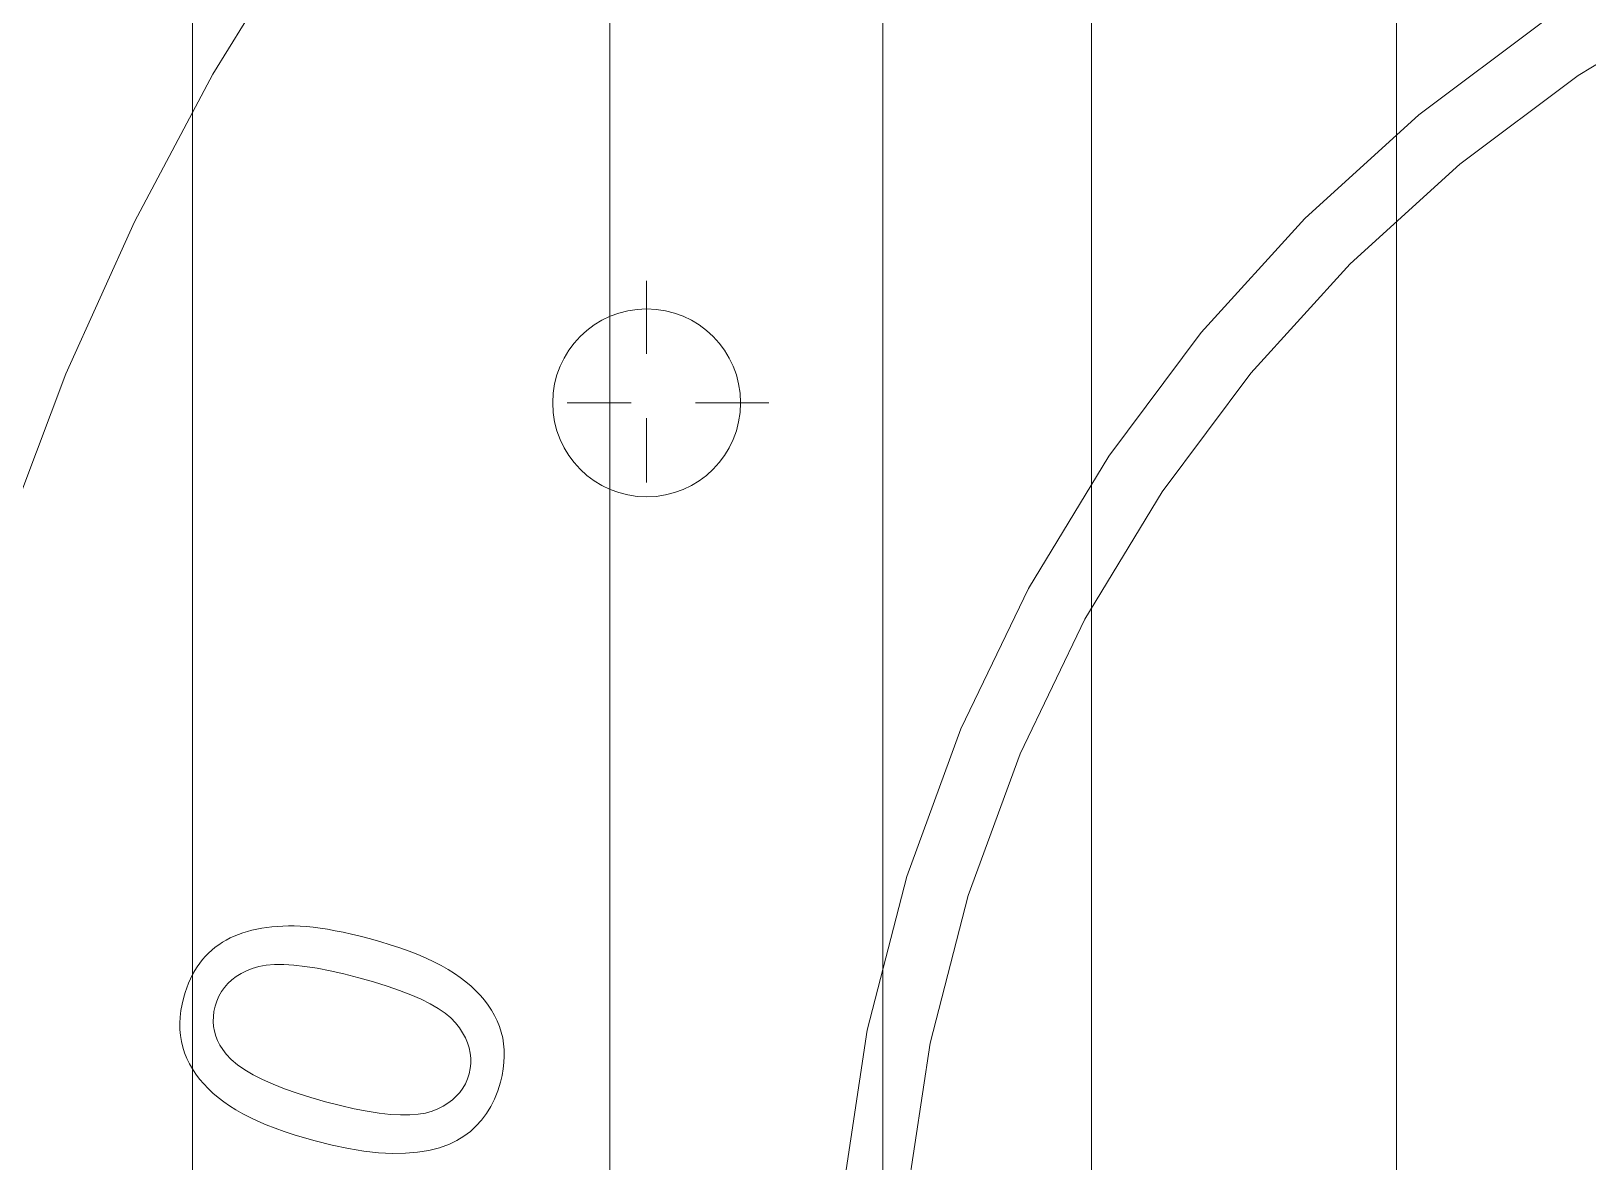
# Model space of a CAD drawing. Extents: x 23 to 587, y 4 to 413.
# Drawn here: x 216.659 to 219.084, y 313.194 to 314.954 of the extents above; entities that cross this region are included whole.
import ezdxf

# ---------------------------------------------------------------- set-up
doc = ezdxf.new("R2010")
doc.units = 0
doc.linetypes.add('DASHDOT', pattern=[18.5, 12, -3, 0.5, -3])
doc.linetypes.add('DASHED', pattern=[15, 12, -3])
doc.layers.get('0').update_dxf_attribs({"lineweight": 13})

# ---------------------------------------------------------------- blocks, each defined once
blk = doc.blocks.new('BLOCK380')
at = {"color": 7, "linetype": 'DASHDOT', "lineweight": 13, "ltscale": 0.01902179718017578}
blk.add_line((224.8041229248047, -89.63931274414062), (224.8041229248047, -90.40018463134766), dxfattribs=at)
at = {"color": 7, "linetype": 'DASHDOT', "lineweight": 13, "ltscale": 0.0190216064453125}
blk.add_line((225.1845550537109, -90.01974487304688), (224.4236907958984, -90.01974487304688), dxfattribs=at)
blk = doc.blocks.new('BLOCK398')
at = {"color": 7, "linetype": 'DASHED', "lineweight": 13}
for p, q in [((227.1400303333122, -107.2999933333165), (227.1400303333122, -79.79999333331648)), ((223.3900303332876, -81.98094108866269), (223.3900303332876, -103.9809410886627)), ((224.6900303332876, -81.98094108866269), (224.6900303332876, -103.9809410886627)), ((224.6900303332876, -81.98094108866269), (224.6900303332876, -103.9809410886627)), ((225.5400303332876, -81.98094108866269), (225.5400303332876, -103.9809410886627)), ((226.1900303332876, -81.98094108866269), (226.1900303332876, -103.9809410886627)), ((227.1400303332876, -81.98094108866269), (227.1400303332876, -103.9809410886627))]:
    blk.add_line(p, q, dxfattribs=at)
at = {"color": 7, "linetype": 'DASHED', "lineweight": 13, "ltscale": 0.0003439370518359827}
blk.add_line((223.482720729999, -91.69929945414663), (223.4945640786108, -91.69229921081791), dxfattribs=at)
at = {"color": 7, "linetype": 'DASHED', "lineweight": 13, "ltscale": 0.0003463934044187988}
blk.add_line((223.4945640786108, -91.69229921081791), (223.5068491250791, -91.68589147656382), dxfattribs=at)
at = {"color": 7, "linetype": 'DASHED', "lineweight": 13, "ltscale": 0.0003504945728905457}
blk.add_line((223.5068491250791, -91.68589147656381), (223.5195771684784, -91.68001344762321), dxfattribs=at)
at = {"color": 7, "linetype": 'DASHED', "lineweight": 13, "ltscale": 0.0003552155410804193}
blk.add_line((223.5195771684783, -91.68001344762321), (223.5327539671988, -91.6746977252376), dxfattribs=at)
at = {"color": 7, "linetype": 'DASHED', "lineweight": 13, "ltscale": 0.0003612360663410742}
blk.add_line((223.5327539671988, -91.6746977252376), (223.5463892176634, -91.6699158492702), dxfattribs=at)
at = {"color": 7, "linetype": 'DASHED', "lineweight": 13, "ltscale": 0.0003665847420785674}
blk.add_line((223.5463892176634, -91.6699158492702), (223.5604287908612, -91.66568437418168), dxfattribs=at)
at = {"color": 7, "linetype": 'DASHED', "lineweight": 13, "ltscale": 0.0003745107742109508}
blk.add_line((223.5604287908612, -91.66568437418167), (223.5749206834546, -91.66188985694498), dxfattribs=at)
at = {"color": 7, "linetype": 'DASHED', "lineweight": 13, "ltscale": 0.0003814917733379074}
blk.add_line((223.5749206834546, -91.66188985694498), (223.5898179390365, -91.6585839027519), dxfattribs=at)
at = {"color": 7, "linetype": 'DASHED', "lineweight": 13, "ltscale": 0.0003897231044286685}
blk.add_line((223.5898179390365, -91.6585839027519), (223.6051452605554, -91.65574000189969), dxfattribs=at)
at = {"color": 7, "linetype": 'DASHED', "lineweight": 13, "ltscale": 0.0003987204597209088}
blk.add_line((223.6051452605554, -91.65574000189972), (223.6209159121538, -91.65336274378095), dxfattribs=at)
at = {"color": 7, "linetype": 'DASHED', "lineweight": 13, "ltscale": 0.0004074667302357754}
blk.add_line((223.6209159121538, -91.65336274378095), (223.6371011748759, -91.65144339789842), dxfattribs=at)
at = {"color": 7, "linetype": 'DASHED', "lineweight": 13, "ltscale": 0.0004165699776148485}
blk.add_line((223.6371011748759, -91.65144339789842), (223.6536998239768, -91.64998267135886), dxfattribs=at)
at = {"color": 7, "linetype": 'DASHED', "lineweight": 13, "ltscale": 0.0004265542352686415}
blk.add_line((223.6536998239768, -91.64998267135886), (223.6707347456927, -91.64901879007235), dxfattribs=at)
at = {"color": 7, "linetype": 'DASHED', "lineweight": 13, "ltscale": 0.000437003587657578}
blk.add_line((223.6707347456927, -91.64901879007235), (223.6882067908101, -91.6484867596071), dxfattribs=at)
at = {"color": 7, "linetype": 'DASHED', "lineweight": 13, "ltscale": 0.000446960656126495}
blk.add_line((223.6882067908101, -91.64848675960711), (223.7060851648418, -91.64844355100458), dxfattribs=at)
at = {"color": 7, "linetype": 'DASHED', "lineweight": 13, "ltscale": 0.0004659547644358353}
blk.add_line((223.7060851648418, -91.64844355100458), (223.724714666143, -91.64901261099091), dxfattribs=at)
at = {"color": 7, "linetype": 'DASHED', "lineweight": 13, "ltscale": 0.0004934057160440426}
blk.add_line((223.724714666143, -91.64901261099092), (223.7444062485003, -91.650339375953), dxfattribs=at)
at = {"color": 7, "linetype": 'DASHED', "lineweight": 13, "ltscale": 0.0005215199091360022}
blk.add_line((223.7444062485003, -91.650339375953), (223.7651654858144, -91.6523953164037), dxfattribs=at)
at = {"color": 7, "linetype": 'DASHED', "lineweight": 13, "ltscale": 0.0005500243886633869}
blk.add_line((223.7651654858144, -91.65239531640371), (223.7869858382588, -91.65520870301116), dxfattribs=at)
at = {"color": 7, "linetype": 'DASHED', "lineweight": 13, "ltscale": 0.0005789329672995438}
blk.add_line((223.7869858382588, -91.65520870301114), (223.8098660810886, -91.65878024288205), dxfattribs=at)
at = {"color": 7, "linetype": 'DASHED', "lineweight": 13, "ltscale": 0.0006082375728269035}
blk.add_line((223.8098660810886, -91.65878024288205), (223.8338071802296, -91.66311019483547), dxfattribs=at)
at = {"color": 7, "linetype": 'DASHED', "lineweight": 13, "ltscale": 0.000637909994631643}
blk.add_line((223.8338071802296, -91.66311019483548), (223.8588171590723, -91.66816861517076), dxfattribs=at)
at = {"color": 7, "linetype": 'DASHED', "lineweight": 13, "ltscale": 0.0006677967434967131}
blk.add_line((223.8588171590723, -91.66816861517076), (223.8848879942262, -91.67398544758858), dxfattribs=at)
at = {"color": 7, "linetype": 'DASHED', "lineweight": 13, "ltscale": 0.0006979022352738649}
blk.add_line((223.8848879942262, -91.67398544758858), (223.9120189785846, -91.68055946734403), dxfattribs=at)
at = {"color": 7, "linetype": 'DASHED', "lineweight": 13, "ltscale": 0.0007282444687402312}
blk.add_line((223.9120189785846, -91.68055946734401), (223.9402105604352, -91.68789286510784), dxfattribs=at)
at = {"color": 7, "linetype": 'DASHED', "lineweight": 13, "ltscale": 0.0008629485109205137}
blk.add_line((223.9402105604352, -91.68789286510784), (223.9734557284849, -91.697179792121), dxfattribs=at)
at = {"color": 7, "linetype": 'DASHED', "lineweight": 13, "ltscale": 0.0003444440638556529}
blk.add_line((223.4210277334378, -91.75290779148597), (223.4301591572765, -91.74259062910102), dxfattribs=at)
at = {"color": 7, "linetype": 'DASHED', "lineweight": 13, "ltscale": 0.0003430411464017325}
blk.add_line((223.4301591572765, -91.74259062910102), (223.439790826489, -91.73281747642744), dxfattribs=at)
at = {"color": 7, "linetype": 'DASHED', "lineweight": 13, "ltscale": 0.000341175014655119}
blk.add_line((223.439790826489, -91.73281747642741), (223.4498584351679, -91.72360423158702), dxfattribs=at)
at = {"color": 7, "linetype": 'DASHED', "lineweight": 13, "ltscale": 0.0003402161996435567}
blk.add_line((223.4498584351679, -91.72360423158702), (223.4603603102805, -91.71494941101591), dxfattribs=at)
at = {"color": 7, "linetype": 'DASHED', "lineweight": 13, "ltscale": 0.0003410113790245463}
blk.add_line((223.4603603102805, -91.71494941101588), (223.4713196712115, -91.70682817804396), dxfattribs=at)
at = {"color": 7, "linetype": 'DASHED', "lineweight": 13, "ltscale": 0.0003415642554846335}
blk.add_line((223.4713196712115, -91.70682817804396), (223.482720729999, -91.69929945414663), dxfattribs=at)
at = {"color": 7, "linetype": 'DASHED', "lineweight": 13, "ltscale": 0.0008297297029752737}
blk.add_line((223.9734557284849, -91.697179792121), (224.0052210012544, -91.70679694626767), dxfattribs=at)
at = {"color": 7, "linetype": 'DASHED', "lineweight": 13, "ltscale": 0.0007962490196224865}
blk.add_line((224.0052210012544, -91.70679694626766), (224.0354703435043, -91.71676676549602), dxfattribs=at)
at = {"color": 7, "linetype": 'DASHED', "lineweight": 13, "ltscale": 0.0007636800102952571}
blk.add_line((224.0354703435043, -91.71676676549603), (224.064219468867, -91.72709242498499), dxfattribs=at)
at = {"color": 7, "linetype": 'DASHED', "lineweight": 13, "ltscale": 0.0007320151249295937}
blk.add_line((224.064219468867, -91.72709242498499), (224.0914809343781, -91.73777728938222), dxfattribs=at)
at = {"color": 7, "linetype": 'DASHED', "lineweight": 13, "ltscale": 0.0007001842230799571}
blk.add_line((224.0914809343781, -91.73777728938222), (224.11723449276, -91.74878487516057), dxfattribs=at)
at = {"color": 7, "linetype": 'DASHED', "lineweight": 13, "ltscale": 0.0003590726606480659}
blk.add_line((223.3897052285266, -91.7997096658725), (223.3967408206707, -91.78718794377922), dxfattribs=at)
at = {"color": 7, "linetype": 'DASHED', "lineweight": 13, "ltscale": 0.0003539914211533168}
blk.add_line((223.3967408206707, -91.7871879437792), (223.404307308996, -91.7752194795325), dxfattribs=at)
at = {"color": 7, "linetype": 'DASHED', "lineweight": 13, "ltscale": 0.0003499201274931266}
blk.add_line((223.404307308996, -91.7752194795325), (223.4124059182472, -91.76380356602567), dxfattribs=at)
at = {"color": 7, "linetype": 'DASHED', "lineweight": 13, "ltscale": 0.0003473593240424353}
blk.add_line((223.4124059182472, -91.76380356602564), (223.4210277334377, -91.75290779148597), dxfattribs=at)
at = {"color": 7, "linetype": 'DASHED', "lineweight": 13, "ltscale": 0.0004633155518924391}
blk.add_line((223.5577573261263, -91.78796454397698), (223.5412198529936, -91.79632935499612), dxfattribs=at)
at = {"color": 7, "linetype": 'DASHED', "lineweight": 13, "ltscale": 0.0004853961146579464}
blk.add_line((223.5756998619579, -91.78054562027256), (223.5577573261263, -91.78796454397698), dxfattribs=at)
at = {"color": 7, "linetype": 'DASHED', "lineweight": 13, "ltscale": 0.0005246475823116167}
blk.add_line((223.5958245897808, -91.77459553900806), (223.5756998619579, -91.78054562027256), dxfattribs=at)
at = {"color": 7, "linetype": 'DASHED', "lineweight": 13, "ltscale": 0.000584072831503717}
blk.add_line((223.6188472679223, -91.77062288156037), (223.5958245897808, -91.77459553900806), dxfattribs=at)
at = {"color": 7, "linetype": 'DASHED', "lineweight": 13, "ltscale": 0.00065019051534911}
blk.add_line((223.6447759197726, -91.76859770422888), (223.6188472679223, -91.77062288156037), dxfattribs=at)
at = {"color": 7, "linetype": 'DASHED', "lineweight": 13, "ltscale": 0.0007204710928445477}
blk.add_line((223.6735947573701, -91.768578928489), (223.6447759197726, -91.76859770422888), dxfattribs=at)
at = {"color": 7, "linetype": 'DASHED', "lineweight": 13, "ltscale": 0.0007949520693107456}
blk.add_line((223.7053340575639, -91.77051151515101), (223.67359475737, -91.768578928489), dxfattribs=at)
at = {"color": 7, "linetype": 'DASHED', "lineweight": 13, "ltscale": 0.0008714557662337273}
blk.add_line((223.7399722740021, -91.7744217844489), (223.7053340575639, -91.77051151515103), dxfattribs=at)
at = {"color": 7, "linetype": 'DASHED', "lineweight": 13, "ltscale": 0.0009498530096806405}
blk.add_line((223.777507474833, -91.78030921874458), (223.7399722740021, -91.77442178444889), dxfattribs=at)
at = {"color": 7, "linetype": 'DASHED', "lineweight": 13, "ltscale": 0.001029853346659783}
blk.add_line((223.8179496152986, -91.78814439197555), (223.7775074748329, -91.78030921874458), dxfattribs=at)
at = {"color": 7, "linetype": 'DASHED', "lineweight": 13, "ltscale": 0.00111129660813369}
blk.add_line((223.8612973963246, -91.79799010790283), (223.8179496152986, -91.78814439197554), dxfattribs=at)
at = {"color": 7, "linetype": 'DASHED', "lineweight": 13, "ltscale": 0.0006699592753476385}
blk.add_line((224.11723449276, -91.74878487516057), (224.141502064323, -91.76015314941108), dxfattribs=at)
at = {"color": 7, "linetype": 'DASHED', "lineweight": 13, "ltscale": 0.0006398030483085577}
blk.add_line((224.141502064323, -91.76015314941107), (224.1642529982597, -91.77187286399844), dxfattribs=at)
at = {"color": 7, "linetype": 'DASHED', "lineweight": 13, "ltscale": 0.0006112004131212832}
blk.add_line((224.1642529982597, -91.77187286399844), (224.185525002842, -91.78392306453831), dxfattribs=at)
at = {"color": 7, "linetype": 'DASHED', "lineweight": 13, "ltscale": 0.0005831906447511985}
blk.add_line((224.185525002842, -91.78392306453831), (224.2052820428306, -91.79632618897897), dxfattribs=at)
at = {"color": 7, "linetype": 'DASHED', "lineweight": 13, "ltscale": 0.0003883422982700432}
blk.add_line((223.3667467318775, -91.85532460271156), (223.3717019471403, -91.8406024620146), dxfattribs=at)
at = {"color": 7, "linetype": 'DASHED', "lineweight": 13, "ltscale": 0.0003798101170314889}
blk.add_line((223.3717019471403, -91.8406024620146), (223.3771745356225, -91.82642995569768), dxfattribs=at)
at = {"color": 7, "linetype": 'DASHED', "lineweight": 13, "ltscale": 0.0003721144220864692}
blk.add_line((223.3771745356225, -91.82642995569766), (223.3831773131791, -91.81280948248248), dxfattribs=at)
at = {"color": 7, "linetype": 'DASHED', "lineweight": 13, "ltscale": 0.000365905447144193}
blk.add_line((223.3831773131791, -91.81280948248248), (223.3897052285266, -91.7997096658725), dxfattribs=at)
at = {"color": 7, "linetype": 'DASHED', "lineweight": 13, "ltscale": 0.0004057144046302255}
blk.add_line((223.4893109056912, -91.8395417577406), (223.4798802899663, -91.85274895926285), dxfattribs=at)
at = {"color": 7, "linetype": 'DASHED', "lineweight": 13, "ltscale": 0.0004092564790265735}
blk.add_line((223.5001620389282, -91.82728458463775), (223.4893109056912, -91.8395417577406), dxfattribs=at)
at = {"color": 7, "linetype": 'DASHED', "lineweight": 13, "ltscale": 0.0004165543857050081}
blk.add_line((223.512426183925, -91.81600545180332), (223.5001620389282, -91.82728458463775), dxfattribs=at)
at = {"color": 7, "linetype": 'DASHED', "lineweight": 13, "ltscale": 0.0004286010747183667}
blk.add_line((223.5261089145823, -91.80567582975026), (223.512426183925, -91.81600545180332), dxfattribs=at)
at = {"color": 7, "linetype": 'DASHED', "lineweight": 13, "ltscale": 0.0004441966414210648}
blk.add_line((223.5412198529936, -91.7963293549961), (223.5261089145824, -91.80567582975026), dxfattribs=at)
at = {"color": 7, "linetype": 'DASHED', "lineweight": 13, "ltscale": 0.001193313098322437}
blk.add_line((223.9075501851337, -91.80978304512726), (223.8612973963246, -91.79799010790285), dxfattribs=at)
at = {"color": 7, "linetype": 'DASHED', "lineweight": 13, "ltscale": 0.001186838578955527}
blk.add_line((223.9532525690615, -91.82262942217753), (223.9075501851337, -91.80978304512726), dxfattribs=at)
at = {"color": 7, "linetype": 'DASHED', "lineweight": 13, "ltscale": 0.001105950582644168}
blk.add_line((223.9955089984645, -91.83572128530344), (223.9532525690615, -91.82262942217753), dxfattribs=at)
at = {"color": 7, "linetype": 'DASHED', "lineweight": 13, "ltscale": 0.001025663802434572}
blk.add_line((224.0342882305678, -91.84911341487557), (223.9955089984645, -91.83572128530344), dxfattribs=at)
at = {"color": 7, "linetype": 'DASHED', "lineweight": 13, "ltscale": 0.0005614341529724009}
blk.add_line((224.2052820428306, -91.79632618897898), (224.2237284462128, -91.80913491628723), dxfattribs=at)
at = {"color": 7, "linetype": 'DASHED', "lineweight": 13, "ltscale": 0.0005449835146582688}
blk.add_line((224.2237284462128, -91.80913491628723), (224.2410501561999, -91.8223700820634), dxfattribs=at)
at = {"color": 7, "linetype": 'DASHED', "lineweight": 13, "ltscale": 0.0005296769734945493}
blk.add_line((224.2410501561999, -91.8223700820634), (224.2572242122264, -91.83605555705165), dxfattribs=at)
at = {"color": 7, "linetype": 'DASHED', "lineweight": 13, "ltscale": 0.0005157476611682033}
blk.add_line((224.2572242122264, -91.83605555705165), (224.2722726089318, -91.85016721168876), dxfattribs=at)
at = {"color": 7, "linetype": 'DASHED', "lineweight": 13, "ltscale": 0.0005365209740772891}
blk.add_line((223.3573292388749, -91.89147186423361), (223.3623214468702, -91.87059974243607), dxfattribs=at)
at = {"color": 7, "linetype": 'DASHED', "lineweight": 13, "ltscale": 0.0003975809988225644}
blk.add_line((223.3623214468702, -91.87059974243607), (223.3667467318775, -91.85532460271156), dxfattribs=at)
at = {"color": 7, "linetype": 'DASHED', "lineweight": 13, "ltscale": 0.0004231586064936671}
blk.add_line((223.4652991109684, -91.88211054418318), (223.4601418233794, -91.89823206752075), dxfattribs=at)
at = {"color": 7, "linetype": 'DASHED', "lineweight": 13, "ltscale": 0.0004133982076945747}
blk.add_line((223.4718759501438, -91.86693879044594), (223.4652991109685, -91.88211054418315), dxfattribs=at)
at = {"color": 7, "linetype": 'DASHED', "lineweight": 13, "ltscale": 0.0004072934791085728}
blk.add_line((223.4798802899663, -91.85274895926287), (223.4718759501438, -91.86693879044594), dxfattribs=at)
at = {"color": 7, "linetype": 'DASHED', "lineweight": 13, "ltscale": 0.0009468451117387224}
blk.add_line((224.0696215081463, -91.86275103052341), (224.0342882305678, -91.84911341487557), dxfattribs=at)
at = {"color": 7, "linetype": 'DASHED', "lineweight": 13, "ltscale": 0.0008691814496979312}
blk.add_line((224.1014853529965, -91.87665993484275), (224.0696215081464, -91.8627510305234), dxfattribs=at)
at = {"color": 7, "linetype": 'DASHED', "lineweight": 13, "ltscale": 0.000793825251552131}
blk.add_line((224.1298942540058, -91.89084401011927), (224.1014853529965, -91.87665993484275), dxfattribs=at)
at = {"color": 7, "linetype": 'DASHED', "lineweight": 13, "ltscale": 0.0005029088995525314}
blk.add_line((224.2722726089318, -91.85016721168876), (224.2861823409927, -91.86469949065634), dxfattribs=at)
at = {"color": 7, "linetype": 'DASHED', "lineweight": 13, "ltscale": 0.0004923381466278332}
blk.add_line((224.2861823409927, -91.86469949065634), (224.2989589079804, -91.87968596112171), dxfattribs=at)
at = {"color": 7, "linetype": 'DASHED', "lineweight": 13, "ltscale": 0.0004835009953464606}
blk.add_line((224.2989589079804, -91.87968596112171), (224.3106030170015, -91.89512784782977), dxfattribs=at)
at = {"color": 7, "linetype": 'DASHED', "lineweight": 13, "ltscale": 0.0004914785676910638}
blk.add_line((223.3503284361336, -91.95161525965639), (223.3513403315036, -91.93198217635907), dxfattribs=at)
at = {"color": 7, "linetype": 'DASHED', "lineweight": 13, "ltscale": 0.0005042981905584709}
blk.add_line((223.3513403315036, -91.93198217635904), (223.3536756793348, -91.9119458889158), dxfattribs=at)
at = {"color": 7, "linetype": 'DASHED', "lineweight": 13, "ltscale": 0.0005199364047647634}
blk.add_line((223.3536756793348, -91.9119458889158), (223.3573292388748, -91.89147186423361), dxfattribs=at)
at = {"color": 7, "linetype": 'DASHED', "lineweight": 13, "ltscale": 0.0003903589734139243}
blk.add_line((223.4544934965483, -91.93033505576184), (223.454024033533, -91.94594235563969), dxfattribs=at)
at = {"color": 7, "linetype": 'DASHED', "lineweight": 13, "ltscale": 0.0004010708291556958}
blk.add_line((223.4565455018005, -91.91442399764352), (223.4544934965483, -91.93033505576184), dxfattribs=at)
at = {"color": 7, "linetype": 'DASHED', "lineweight": 13, "ltscale": 0.000414662611347915}
blk.add_line((223.4601418233794, -91.89823206752075), (223.4565455018005, -91.91442399764352), dxfattribs=at)
at = {"color": 7, "linetype": 'DASHED', "lineweight": 13, "ltscale": 0.0007204710928441534}
blk.add_line((224.1548427116028, -91.90526968918572), (224.1298942540058, -91.89084401011927), dxfattribs=at)
at = {"color": 7, "linetype": 'DASHED', "lineweight": 13, "ltscale": 0.0006509212668397337}
blk.add_line((224.1763149378259, -91.91999589351752), (224.1548427116028, -91.90526968918573), dxfattribs=at)
at = {"color": 7, "linetype": 'DASHED', "lineweight": 13, "ltscale": 0.0005857982865282214}
blk.add_line((224.1943402435984, -91.9349673251059), (224.1763149378259, -91.91999589351752), dxfattribs=at)
at = {"color": 7, "linetype": 'DASHED', "lineweight": 13, "ltscale": 0.0005269095991018394}
blk.add_line((224.2088961166427, -91.95021004536576), (224.1943402435985, -91.93496732510587), dxfattribs=at)
at = {"color": 7, "linetype": 'DASHED', "lineweight": 13, "ltscale": 0.0004756257831794331}
blk.add_line((224.3106030170015, -91.89512784782977), (224.3211062707075, -91.91099080715608), dxfattribs=at)
at = {"color": 7, "linetype": 'DASHED', "lineweight": 13, "ltscale": 0.0004698904134216358}
blk.add_line((224.3211062707075, -91.91099080715608), (224.3304863145822, -91.92727853191766), dxfattribs=at)
at = {"color": 7, "linetype": 'DASHED', "lineweight": 13, "ltscale": 0.0004665741152268878}
blk.add_line((224.3304863145822, -91.92727853191764), (224.3387319686388, -91.94402115528374), dxfattribs=at)
at = {"color": 7, "linetype": 'DASHED', "lineweight": 13, "ltscale": 0.00048082379568767}
blk.add_line((223.3506419250763, -91.9708456564459), (223.3503284361336, -91.95161525965639), dxfattribs=at)
at = {"color": 7, "linetype": 'DASHED', "lineweight": 13, "ltscale": 0.0004717271967184074}
blk.add_line((223.3522868898704, -91.98964290538888), (223.3506419250763, -91.9708456564459), dxfattribs=at)
at = {"color": 7, "linetype": 'DASHED', "lineweight": 13, "ltscale": 0.0003842477464147091}
blk.add_line((223.454024033533, -91.94594235563969), (223.4551131169127, -91.9612736317246), dxfattribs=at)
at = {"color": 7, "linetype": 'DASHED', "lineweight": 13, "ltscale": 0.0003819536506575031}
blk.add_line((223.4551131169127, -91.9612736317246), (223.4577467754384, -91.97632306987927), dxfattribs=at)
at = {"color": 7, "linetype": 'DASHED', "lineweight": 13, "ltscale": 0.0003832437907191195}
blk.add_line((223.4577467754383, -91.97632306987929), (223.4619482284943, -91.99106583343358), dxfattribs=at)
at = {"color": 7, "linetype": 'DASHED', "lineweight": 13, "ltscale": 0.0004876706380854088}
blk.add_line((224.2208666677834, -91.96561206300598), (224.2088961166427, -91.95021004536576), dxfattribs=at)
at = {"color": 7, "linetype": 'DASHED', "lineweight": 13, "ltscale": 0.0004648144495382241}
blk.add_line((224.2311172527559, -91.98112365427572), (224.2208666677834, -91.96561206300596), dxfattribs=at)
at = {"color": 7, "linetype": 'DASHED', "lineweight": 13, "ltscale": 0.0004449121914767187}
blk.add_line((224.2396486480174, -91.99674192139766), (224.2311172527559, -91.98112365427572), dxfattribs=at)
at = {"color": 7, "linetype": 'DASHED', "lineweight": 13, "ltscale": 0.0004634263972038101}
blk.add_line((224.3387319686388, -91.94402115528374), (224.345727321778, -91.961187618969), dxfattribs=at)
at = {"color": 7, "linetype": 'DASHED', "lineweight": 13, "ltscale": 0.0004623822072978826}
blk.add_line((224.345727321778, -91.96118761896898), (224.3514049808464, -91.97878988804158), dxfattribs=at)
at = {"color": 7, "linetype": 'DASHED', "lineweight": 13, "ltscale": 0.0004636234389298397}
blk.add_line((224.3514049808464, -91.97878988804158), (224.355735450431, -91.99682212978178), dxfattribs=at)
at = {"color": 7, "linetype": 'DASHED', "lineweight": 13, "ltscale": 0.0004657983093569178}
blk.add_line((223.3552574977963, -92.00803650189829), (223.3522868898704, -91.9896429053889), dxfattribs=at)
at = {"color": 7, "linetype": 'DASHED', "lineweight": 13, "ltscale": 0.0004615339546023278}
blk.add_line((223.3595450926863, -92.02599306827554), (223.3552574977963, -92.00803650189829), dxfattribs=at)
at = {"color": 7, "linetype": 'DASHED', "lineweight": 13, "ltscale": 0.0004615771854469605}
blk.add_line((223.3651635714603, -92.04358051531219), (223.3595450926863, -92.02599306827554), dxfattribs=at)
at = {"color": 7, "linetype": 'DASHED', "lineweight": 13, "ltscale": 0.0003894657318041663}
blk.add_line((223.4619482284943, -91.99106583343358), (223.4677232344708, -92.00553452362898), dxfattribs=at)
at = {"color": 7, "linetype": 'DASHED', "lineweight": 13, "ltscale": 0.000399132093580045}
blk.add_line((223.4677232344708, -92.00553452362897), (223.4750422979552, -92.01972330774578), dxfattribs=at)
at = {"color": 7, "linetype": 'DASHED', "lineweight": 13, "ltscale": 0.0004120580913222672}
blk.add_line((223.4750422979552, -92.0197233077458), (223.4839294147889, -92.0336044513364), dxfattribs=at)
at = {"color": 7, "linetype": 'DASHED', "lineweight": 13, "ltscale": 0.0004287994067746612}
blk.add_line((223.4839294147889, -92.0336044513364), (223.4943753368368, -92.04720860520828), dxfattribs=at)
at = {"color": 7, "linetype": 'DASHED', "lineweight": 13, "ltscale": 0.0004282491097480089}
blk.add_line((224.2464468129681, -92.0124651727568), (224.2396486480174, -91.99674192139767), dxfattribs=at)
at = {"color": 7, "linetype": 'DASHED', "lineweight": 13, "ltscale": 0.0004149750896137973}
blk.add_line((224.2515325868534, -92.02826586337423), (224.2464468129681, -92.0124651727568), dxfattribs=at)
at = {"color": 7, "linetype": 'DASHED', "lineweight": 13, "ltscale": 0.000406548671747497}
blk.add_line((224.2548996193154, -92.0441754205145), (224.2515325868534, -92.02826586337423), dxfattribs=at)
at = {"color": 7, "linetype": 'DASHED', "lineweight": 13, "ltscale": 0.0004669540662629332}
blk.add_line((224.355735450431, -91.99682212978178), (224.3587427263736, -92.01525660974201), dxfattribs=at)
at = {"color": 7, "linetype": 'DASHED', "lineweight": 13, "ltscale": 0.0004734253432441708}
blk.add_line((224.3587427263736, -92.01525660974201), (224.3604018469066, -92.03412080355088), dxfattribs=at)
at = {"color": 7, "linetype": 'DASHED', "lineweight": 13, "ltscale": 0.0004824961949332184}
blk.add_line((224.3604018469066, -92.03412080355088), (224.3607285256624, -92.05341788638717), dxfattribs=at)
at = {"color": 7, "linetype": 'DASHED', "lineweight": 13, "ltscale": 0.0004618880552953448}
blk.add_line((223.3721080265145, -92.06070124733506), (223.3651635714603, -92.04358051531219), dxfattribs=at)
at = {"color": 7, "linetype": 'DASHED', "lineweight": 13, "ltscale": 0.0004655706263552462}
blk.add_line((223.3802947590956, -92.07742808273943), (223.3721080265145, -92.06070124733506), dxfattribs=at)
at = {"color": 7, "linetype": 'DASHED', "lineweight": 13, "ltscale": 0.0004693646776491571}
blk.add_line((223.3896078581046, -92.09372996323985), (223.3802947590956, -92.07742808273944), dxfattribs=at)
at = {"color": 7, "linetype": 'DASHED', "lineweight": 13, "ltscale": 0.0005799757893651909}
blk.add_line((223.4943753368368, -92.04720860520828), (223.5104008890509, -92.06398289333717), dxfattribs=at)
at = {"color": 7, "linetype": 'DASHED', "lineweight": 13, "ltscale": 0.0006337749822498748}
blk.add_line((223.5104008890509, -92.06398289333714), (223.5297574098068, -92.08035354601896), dxfattribs=at)
at = {"color": 7, "linetype": 'DASHED', "lineweight": 13, "ltscale": 0.0006923291021075442}
blk.add_line((223.5297574098068, -92.08035354601896), (223.5524304845464, -92.09625458431367), dxfattribs=at)
at = {"color": 7, "linetype": 'DASHED', "lineweight": 13, "ltscale": 0.0004067398877054942}
blk.add_line((224.2546802733116, -92.09245576234566), (224.2564695802588, -92.0762848588876), dxfattribs=at)
at = {"color": 7, "linetype": 'DASHED', "lineweight": 13, "ltscale": 0.0004018510832701159}
blk.add_line((224.2565559337444, -92.06016390047706), (224.2548996193153, -92.04417542051452), dxfattribs=at)
at = {"color": 7, "linetype": 'DASHED', "lineweight": 13, "ltscale": 0.0004030297422328314}
blk.add_line((224.2564695802588, -92.0762848588876), (224.2565559337444, -92.06016390047706), dxfattribs=at)
at = {"color": 7, "linetype": 'DASHED', "lineweight": 13, "ltscale": 0.0005073703190222838}
blk.add_line((224.3597227626407, -92.0731478582509), (224.3573703277735, -92.0933058709306), dxfattribs=at)
at = {"color": 7, "linetype": 'DASHED', "lineweight": 13, "ltscale": 0.0004938897580682997}
blk.add_line((224.3607285256624, -92.05341788638717), (224.3597227626407, -92.0731478582509), dxfattribs=at)
at = {"color": 7, "linetype": 'DASHED', "lineweight": 13, "ltscale": 0.0004752817532795588}
blk.add_line((223.400059880577, -92.10961025348391), (223.3896078581046, -92.09372996323984), dxfattribs=at)
at = {"color": 7, "linetype": 'DASHED', "lineweight": 13, "ltscale": 0.0004825753911311645}
blk.add_line((223.4116585910843, -92.12503997569684), (223.400059880577, -92.10961025348391), dxfattribs=at)
at = {"color": 7, "linetype": 'DASHED', "lineweight": 13, "ltscale": 0.0004918527631567471}
blk.add_line((223.4243836680194, -92.14004474300577), (223.4116585910843, -92.12503997569684), dxfattribs=at)
at = {"color": 7, "linetype": 'DASHED', "lineweight": 13, "ltscale": 0.0007566446887411554}
blk.add_line((223.5524304845464, -92.09625458431367), (223.57841201555, -92.11177804857618), dxfattribs=at)
at = {"color": 7, "linetype": 'DASHED', "lineweight": 13, "ltscale": 0.0008242150963183407}
blk.add_line((223.57841201555, -92.11177804857618), (223.6077390783122, -92.12683966302296), dxfattribs=at)
at = {"color": 7, "linetype": 'DASHED', "lineweight": 13, "ltscale": 0.0008941809555395753}
blk.add_line((223.6077390783122, -92.12683966302295), (223.6403678730222, -92.1414908433771), dxfattribs=at)
at = {"color": 7, "linetype": 'DASHED', "lineweight": 13, "ltscale": 0.0004074249417058406}
blk.add_line((224.2395337510634, -92.13954818946279), (224.2460628932049, -92.12461626273198), dxfattribs=at)
at = {"color": 7, "linetype": 'DASHED', "lineweight": 13, "ltscale": 0.0004162903794235772}
blk.add_line((224.2460628932049, -92.12461626273198), (224.2511480396307, -92.10876011017756), dxfattribs=at)
at = {"color": 7, "linetype": 'DASHED', "lineweight": 13, "ltscale": 0.0004170644681879835}
blk.add_line((224.2511480396307, -92.10876011017756), (224.2546802733116, -92.09245576234566), dxfattribs=at)
at = {"color": 7, "linetype": 'DASHED', "lineweight": 13, "ltscale": 0.0005396050644909794}
blk.add_line((224.3536851923099, -92.11389773856365), (224.3486756384594, -92.13489255152348), dxfattribs=at)
at = {"color": 7, "linetype": 'DASHED', "lineweight": 13, "ltscale": 0.0005229754033416036}
blk.add_line((224.3573703277735, -92.09330587093062), (224.3536851923099, -92.11389773856364), dxfattribs=at)
at = {"color": 7, "linetype": 'DASHED', "lineweight": 13, "ltscale": 0.0005033604355980104}
blk.add_line((223.4382621573054, -92.15463180234411), (223.4243836680194, -92.14004474300577), dxfattribs=at)
at = {"color": 7, "linetype": 'DASHED', "lineweight": 13, "ltscale": 0.0005154413885201383}
blk.add_line((223.4532738116646, -92.1687646701846), (223.4382621573054, -92.15463180234411), dxfattribs=at)
at = {"color": 7, "linetype": 'DASHED', "lineweight": 13, "ltscale": 0.000529990174437638}
blk.add_line((223.4694175908419, -92.18250518436257), (223.4532738116646, -92.16876467018459), dxfattribs=at)
at = {"color": 7, "linetype": 'DASHED', "lineweight": 13, "ltscale": 0.00096661286006981}
blk.add_line((223.6403678730222, -92.1414908433771), (223.6763131473866, -92.1557345059985), dxfattribs=at)
at = {"color": 7, "linetype": 'DASHED', "lineweight": 13, "ltscale": 0.001041003613406165}
blk.add_line((223.6763131473866, -92.15573450599847), (223.7155959301192, -92.16954626250474), dxfattribs=at)
at = {"color": 7, "linetype": 'DASHED', "lineweight": 13, "ltscale": 0.001116027795631722}
blk.add_line((223.7155959301192, -92.16954626250474), (223.7581875022641, -92.18291738239868), dxfattribs=at)
at = {"color": 7, "linetype": 'DASHED', "lineweight": 13, "ltscale": 0.0004145688272163815}
blk.add_line((224.1990472909715, -92.18983396890619), (224.2113230678879, -92.17868529180544), dxfattribs=at)
at = {"color": 7, "linetype": 'DASHED', "lineweight": 13, "ltscale": 0.0004061980251369941}
blk.add_line((224.2113230678879, -92.17868529180544), (224.2221638384049, -92.16658270399955), dxfattribs=at)
at = {"color": 7, "linetype": 'DASHED', "lineweight": 13, "ltscale": 0.0004022762374910721}
blk.add_line((224.2221638384049, -92.16658270399955), (224.2315703096291, -92.15352743023345), dxfattribs=at)
at = {"color": 7, "linetype": 'DASHED', "lineweight": 13, "ltscale": 0.0004022091899756407}
blk.add_line((224.2315703096291, -92.15352743023344), (224.2395337510634, -92.13954818946279), dxfattribs=at)
at = {"color": 7, "linetype": 'DASHED', "lineweight": 13, "ltscale": 0.0006811853317943795}
blk.add_line((224.3403512754848, -92.1619489730545), (224.3303383756557, -92.18728991555898), dxfattribs=at)
at = {"color": 7, "linetype": 'DASHED', "lineweight": 13, "ltscale": 0.0007077009277394374}
blk.add_line((224.3486756384594, -92.13489255152348), (224.3403512754849, -92.1619489730545), dxfattribs=at)
at = {"color": 7, "linetype": 'DASHED', "lineweight": 13, "ltscale": 0.0005451965958493174}
blk.add_line((223.4867080580541, -92.19579513050945), (223.4694175908419, -92.18250518436258), dxfattribs=at)
at = {"color": 7, "linetype": 'DASHED', "lineweight": 13, "ltscale": 0.0005613441262940771}
blk.add_line((223.5051319491586, -92.20862991923269), (223.4867080580541, -92.19579513050945), dxfattribs=at)
at = {"color": 7, "linetype": 'DASHED', "lineweight": 13, "ltscale": 0.0005845803730026749}
blk.add_line((223.5248944143888, -92.22112870749487), (223.5051319491586, -92.20862991923269), dxfattribs=at)
at = {"color": 7, "linetype": 'DASHED', "lineweight": 13, "ltscale": 0.0006123345868471946}
blk.add_line((223.54618057471, -92.23324585290052), (223.5248944143888, -92.2211287074949), dxfattribs=at)
at = {"color": 7, "linetype": 'DASHED', "lineweight": 13, "ltscale": 0.001192582670614547}
blk.add_line((223.7581875022641, -92.18291738239868), (223.8040952952444, -92.19588195048571), dxfattribs=at)
at = {"color": 7, "linetype": 'DASHED', "lineweight": 13, "ltscale": 0.001190288322215498}
blk.add_line((223.8040952952443, -92.19588195048571), (223.8502312070285, -92.2076435706057), dxfattribs=at)
at = {"color": 7, "linetype": 'DASHED', "lineweight": 13, "ltscale": 0.001108223887859537}
blk.add_line((223.8502312070285, -92.2076435706057), (223.8934601791779, -92.21745745179042), dxfattribs=at)
at = {"color": 7, "linetype": 'DASHED', "lineweight": 13, "ltscale": 0.001027933128298398}
blk.add_line((223.8934601791779, -92.21745745179041), (223.9338279433549, -92.22527269595489), dxfattribs=at)
at = {"color": 7, "linetype": 'DASHED', "lineweight": 13, "ltscale": 0.0009483614764412328}
blk.add_line((223.9338279433549, -92.22527269595489), (223.9713051886362, -92.23114460110784), dxfattribs=at)
at = {"color": 7, "linetype": 'DASHED', "lineweight": 13, "ltscale": 0.0005256074295528385}
blk.add_line((224.1154383839701, -92.23096696426308), (224.1356065784552, -92.22502852985554), dxfattribs=at)
at = {"color": 7, "linetype": 'DASHED', "lineweight": 13, "ltscale": 0.000486455923619623}
blk.add_line((224.1356065784551, -92.22502852985554), (224.1536154671849, -92.21765947891822), dxfattribs=at)
at = {"color": 7, "linetype": 'DASHED', "lineweight": 13, "ltscale": 0.0004636575150360733}
blk.add_line((224.1536154671849, -92.21765947891822), (224.1701893495153, -92.20933651727586), dxfattribs=at)
at = {"color": 7, "linetype": 'DASHED', "lineweight": 13, "ltscale": 0.0004441373731736642}
blk.add_line((224.1701893495153, -92.20933651727583), (224.1853427143334, -92.20006352721398), dxfattribs=at)
at = {"color": 7, "linetype": 'DASHED', "lineweight": 13, "ltscale": 0.000427536024797921}
blk.add_line((224.1853427143334, -92.20006352721398), (224.1990472909715, -92.18983396890619), dxfattribs=at)
at = {"color": 7, "linetype": 'DASHED', "lineweight": 13, "ltscale": 0.0006404532857686621}
blk.add_line((224.3186449623625, -92.21088543533605), (224.3052710356051, -92.23273553238599), dxfattribs=at)
at = {"color": 7, "linetype": 'DASHED', "lineweight": 13, "ltscale": 0.0006583523315809691}
blk.add_line((224.3303383756557, -92.18728991555898), (224.3186449623625, -92.21088543533605), dxfattribs=at)
at = {"color": 7, "linetype": 'DASHED', "lineweight": 13, "ltscale": 0.0006418243499979344}
blk.add_line((223.5689968956191, -92.24501518143589), (223.54618057471, -92.23324585290052), dxfattribs=at)
at = {"color": 7, "linetype": 'DASHED', "lineweight": 13, "ltscale": 0.0006724673769964352}
blk.add_line((223.5933365784705, -92.25646592969494), (223.5689968956191, -92.24501518143589), dxfattribs=at)
at = {"color": 7, "linetype": 'DASHED', "lineweight": 13, "ltscale": 0.0007033380712717014}
blk.add_line((223.6192009223387, -92.26753529391644), (223.5933365784705, -92.25646592969494), dxfattribs=at)
at = {"color": 7, "linetype": 'DASHED', "lineweight": 13, "ltscale": 0.000735902769137305}
blk.add_line((223.6466021511108, -92.2782897013282), (223.6192009223387, -92.26753529391642), dxfattribs=at)
at = {"color": 7, "linetype": 'DASHED', "lineweight": 13, "ltscale": 0.0008703185910911803}
blk.add_line((223.9713051886362, -92.23114460110784), (224.0058989724863, -92.23504296472967), dxfattribs=at)
at = {"color": 7, "linetype": 'DASHED', "lineweight": 13, "ltscale": 0.0007942171806248928}
blk.add_line((224.0058989724863, -92.23504296472969), (224.0376092949054, -92.23696778682036), dxfattribs=at)
at = {"color": 7, "linetype": 'DASHED', "lineweight": 13, "ltscale": 0.0007204710928459688}
blk.add_line((224.0376092949053, -92.23696778682037), (224.0664281325029, -92.2369490110805), dxfattribs=at)
at = {"color": 7, "linetype": 'DASHED', "lineweight": 13, "ltscale": 0.0006508976926148947}
blk.add_line((224.0664281325029, -92.2369490110805), (224.0923857621281, -92.23493159832034), dxfattribs=at)
at = {"color": 7, "linetype": 'DASHED', "lineweight": 13, "ltscale": 0.0005847765048495304}
blk.add_line((224.0923857621281, -92.23493159832036), (224.1154383839701, -92.23096696426306), dxfattribs=at)
at = {"color": 7, "linetype": 'DASHED', "lineweight": 13, "ltscale": 0.0006204732694694787}
blk.add_line((224.2734806014427, -92.27126129613912), (224.2550711515022, -92.28790676032277), dxfattribs=at)
at = {"color": 7, "linetype": 'DASHED', "lineweight": 13, "ltscale": 0.0006217141596031307}
blk.add_line((224.2902233196996, -92.25287306676898), (224.2734806014427, -92.27126129613913), dxfattribs=at)
at = {"color": 7, "linetype": 'DASHED', "lineweight": 13, "ltscale": 0.0006284674041851588}
blk.add_line((224.3052710356051, -92.23273553238599), (224.2902233196997, -92.25287306676898), dxfattribs=at)
at = {"color": 7, "linetype": 'DASHED', "lineweight": 13, "ltscale": 0.0007682766205115226}
blk.add_line((223.6755193104024, -92.28869144365821), (223.6466021511108, -92.2782897013282), dxfattribs=at)
at = {"color": 7, "linetype": 'DASHED', "lineweight": 13, "ltscale": 0.0008012161088783566}
blk.add_line((223.7059608718918, -92.29871276787655), (223.6755193104024, -92.28869144365821), dxfattribs=at)
at = {"color": 7, "linetype": 'DASHED', "lineweight": 13, "ltscale": 0.0008354760637659095}
blk.add_line((223.7379395771042, -92.30841816935924), (223.7059608718918, -92.29871276787657), dxfattribs=at)
at = {"color": 7, "linetype": 'DASHED', "lineweight": 13, "ltscale": 0.0008694231496363324}
blk.add_line((223.7714349199429, -92.31777213050515), (223.7379395771042, -92.30841816935924), dxfattribs=at)
at = {"color": 7, "linetype": 'DASHED', "lineweight": 13, "ltscale": 0.00136969235072222}
blk.add_line((223.8245999781692, -92.33100723537032), (223.7714349199429, -92.31777213050512), dxfattribs=at)
at = {"color": 7, "linetype": 'DASHED', "lineweight": 13, "ltscale": 0.0006524688694680259}
blk.add_line((224.213194664448, -92.31602130790938), (224.1897359095438, -92.32745948168602), dxfattribs=at)
at = {"color": 7, "linetype": 'DASHED', "lineweight": 13, "ltscale": 0.0006364627640332572}
blk.add_line((224.2349731647072, -92.30283674547971), (224.213194664448, -92.31602130790938), dxfattribs=at)
at = {"color": 7, "linetype": 'DASHED', "lineweight": 13, "ltscale": 0.0006259160936175785}
blk.add_line((224.2550711515022, -92.28790676032277), (224.2349731647072, -92.30283674547972), dxfattribs=at)
at = {"color": 7, "linetype": 'DASHED', "lineweight": 13, "ltscale": 0.00129301926126347}
blk.add_line((223.8752426285089, -92.34151247513742), (223.8245999781692, -92.33100723537032), dxfattribs=at)
at = {"color": 7, "linetype": 'DASHED', "lineweight": 13, "ltscale": 0.001218663378717688}
blk.add_line((223.9233699284268, -92.34925764728676), (223.8752426285089, -92.34151247513743), dxfattribs=at)
at = {"color": 7, "linetype": 'DASHED', "lineweight": 13, "ltscale": 0.001147157311029466}
blk.add_line((223.9689742284904, -92.35433698284395), (223.9233699284268, -92.34925764728676), dxfattribs=at)
at = {"color": 7, "linetype": 'DASHED', "lineweight": 13, "ltscale": 0.001078777885503471}
blk.add_line((224.0120629193131, -92.35665721670914), (223.9689742284904, -92.35433698284395), dxfattribs=at)
at = {"color": 7, "linetype": 'DASHED', "lineweight": 13, "ltscale": 0.001014570005594652}
blk.add_line((224.0526436911366, -92.35625146776191), (224.0120629193131, -92.35665721670914), dxfattribs=at)
at = {"color": 7, "linetype": 'DASHED', "lineweight": 13, "ltscale": 0.0009544218158122715}
blk.add_line((224.0906940316831, -92.35314579741716), (224.0526436911366, -92.35625146776191), dxfattribs=at)
at = {"color": 7, "linetype": 'DASHED', "lineweight": 13, "ltscale": 0.0009000667325967417}
blk.add_line((224.1262207395984, -92.3473109690811), (224.0906940316831, -92.35314579741714), dxfattribs=at)
at = {"color": 7, "linetype": 'DASHED', "lineweight": 13, "ltscale": 0.0008527631225159288}
blk.add_line((224.1592395285143, -92.33875015793262), (224.1262207395984, -92.3473109690811), dxfattribs=at)
at = {"color": 7, "linetype": 'DASHED', "lineweight": 13, "ltscale": 0.0008129839428001583}
blk.add_line((224.1897359095438, -92.32745948168602), (224.1592395285143, -92.33875015793265), dxfattribs=at)
at = {"color": 7, "linetype": 'DASHED', "lineweight": 13}
for centre, radius in [((230.3900303332876, -92.98094108866272), 5), ((230.3900303332876, -92.98094108866272), 4.799999999999955), ((224.8041201046861, -90.01974846638893), 0.292642)]:
    blk.add_circle(centre, radius, dxfattribs=at)
for radius, end in [(10.5, 314.9999999999999), (8.000000000000002, 315.0000000000001)]:
    blk.add_arc((230.3900303332876, -92.98094108866272), radius, 134.9999999999999, end, dxfattribs=at)

msp = doc.modelspace()

# ---------------------------------------------------------------- block references
at = {"lineweight": 0, "xscale": 0.5, "yscale": 0.5, "zscale": 0.5}
for name in ['BLOCK398', 'BLOCK380']:
    msp.add_blockref(name, (105.2158663550282, 359.3849579930573), dxfattribs=at)

doc.saveas('drawing.dxf')
